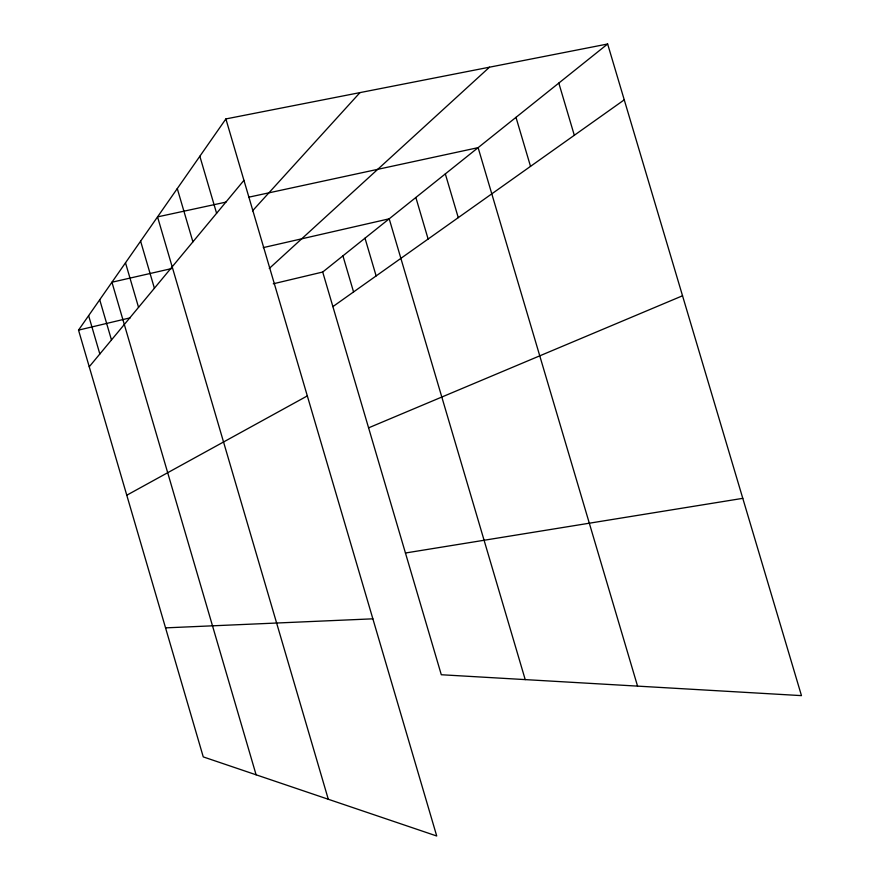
<?xml version="1.0" encoding="UTF-8"?>
<svg xmlns="http://www.w3.org/2000/svg" width="880" height="880" viewBox="0 0 880 880"><rect width="100%" height="100%" fill="white"/><g stroke="black" fill="none" stroke-linecap="round" stroke-linejoin="round"><path stroke-width="1.32" d="M225.885 118.932L436.722 836L203.258 756.899L78.529 330.121L225.885 118.932L607.64 44L801.471 695.629L441.298 674.74L322.707 272.03L607.64 44M89.232 366.762L243.936 180.356M252.516 210.859L359.964 92.62M269.258 268.477L489.5 67.188M332.893 306.614L624.25 99.847M126.775 495.22L307.318 395.912M368.588 427.845L682.539 295.779M78.529 330.121L130.339 317.801M273.262 283.8L322.707 272.03M171.688 268.565L111.947 282.227L256.102 774.807M263.241 247.621L389.202 218.812L525.217 679.613M225.962 202.114L157.542 216.887L328.295 799.271M248.765 197.186L478.115 147.653L637.56 686.125M405.449 553.003L742.786 498.344M165.539 627.869L372.867 618.827M558.811 83.072L574.31 135.278M515.988 117.348L530.519 166.364M445.324 173.899L458.26 217.635M415.855 197.494L428.12 239.03M365.002 238.183L376.134 275.924M342.925 255.849L353.562 291.94M199.848 156.255L216.601 213.301M177.276 188.584L192.907 241.846M140.602 241.153L154.396 288.244M125.499 262.801L138.545 307.351M99.715 299.75L111.474 339.955M88.627 315.645L99.836 353.98"/></g></svg>
